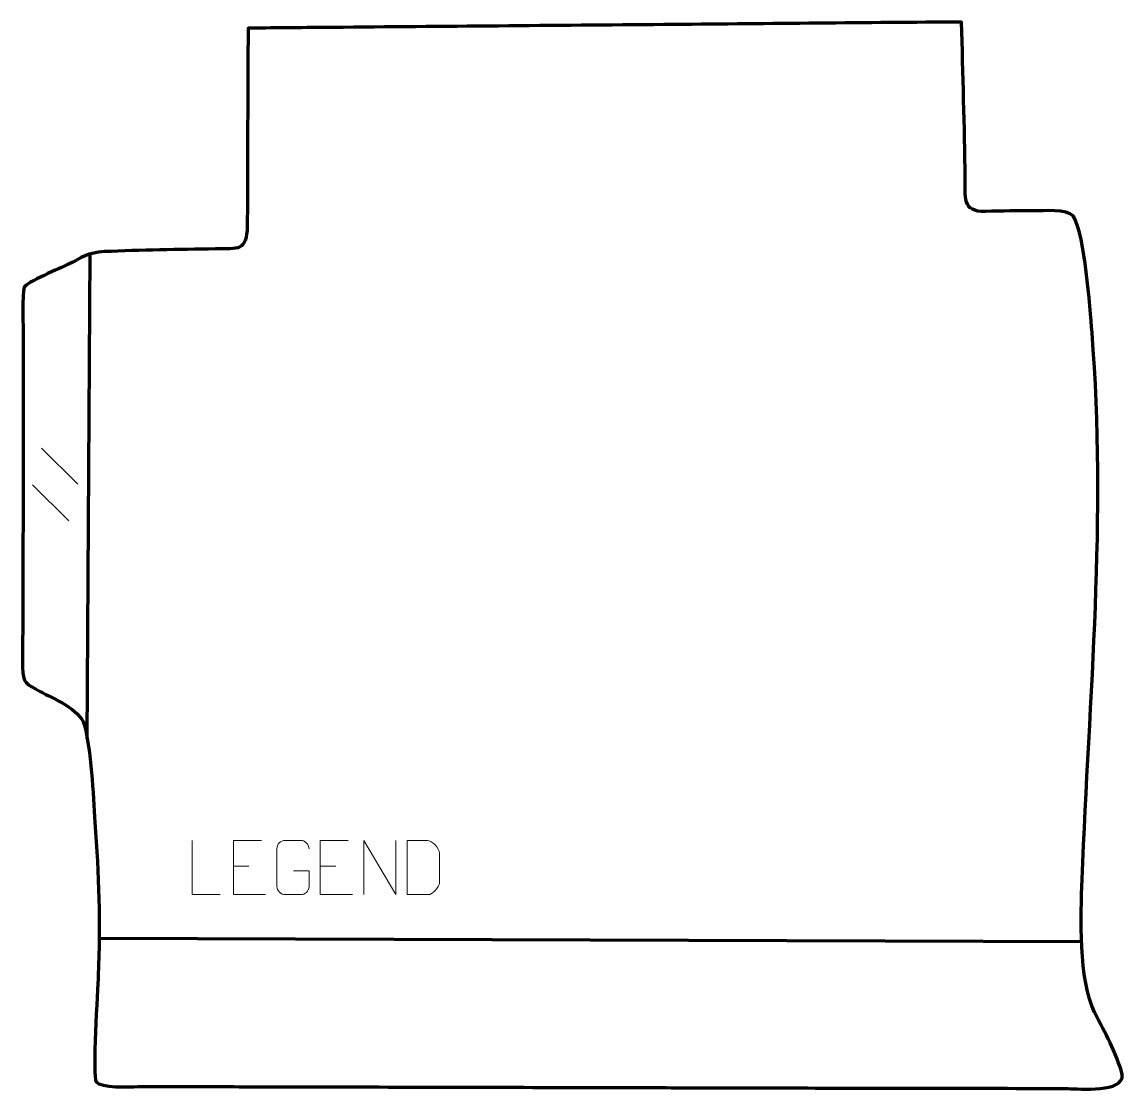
# Model space of a CAD drawing. Header units: millimetres. Extents: x 1154 to 1663, y 53 to 548.
import ezdxf

# ---------------------------------------------------------------- set-up
doc = ezdxf.new("R2010")
doc.units = ezdxf.units.MM
doc.header["$MEASUREMENT"] = 0
doc.layers.add('layer 2', color=7, linetype='Continuous')
doc.layers.add('layer 3', color=7, linetype='Continuous')

msp = doc.modelspace()

# ---------------------------------------------------------------- linework, layer by layer
at = {"layer": 'layer 2', "color": 142, "lineweight": 158}
for points in [[(1185.3965, 440.3589), (1185.3965, 440.3589), (1184.078, 216.4315), (1184.078, 216.4315)], [(1189.7318, 124.2558), (1189.7318, 124.2558), (1643.4453, 122.783), (1643.4453, 122.783)]]:
    msp.add_open_spline(points, degree=3, dxfattribs=at)
at = {"layer": 'layer 2', "color": 142, "lineweight": 9}
for points in [[(1179.8709, 334.0109), (1179.8709, 334.0109), (1163.1729, 350.709), (1163.1729, 350.709)], [(1179.8709, 334.0109), (1179.8709, 334.0109), (1163.1729, 350.709), (1163.1729, 350.709)], [(1175.6588, 317.0654), (1175.6588, 317.0654), (1158.9607, 333.7634), (1158.9607, 333.7634)], [(1175.6588, 317.0654), (1175.6588, 317.0654), (1158.9607, 333.7634), (1158.9607, 333.7634)], [(1251.7288, 157.5038), (1251.7288, 157.5038), (1258.9175, 157.5038), (1258.9175, 157.5038)], [(1291.8439, 157.5038), (1291.8439, 157.5038), (1299.0326, 157.5038), (1299.0326, 157.5038)]]:
    msp.add_open_spline(points, degree=3, dxfattribs=at)
for points, knots in [([(1245.6188, 144.3923), (1245.6188, 144.3923), (1232.6324, 144.3923), (1232.6324, 144.3923), (1232.6324, 144.3923), (1232.6324, 144.3923), (1232.6324, 169.4176), (1232.6324, 169.4176)], [0, 0, 0, 0, 0.33333333, 0.33333333, 0.33333333, 0.33333333, 1, 1, 1, 1]), ([(1264.6398, 169.4176), (1264.6398, 169.4176), (1251.7288, 169.4176), (1251.7288, 169.4176), (1251.7288, 169.4176), (1251.7288, 169.4176), (1251.7288, 144.3923), (1251.7288, 144.3923), (1251.7288, 144.3923), (1251.7288, 144.3923), (1266.6374, 144.3923), (1266.6374, 144.3923)], [0, 0, 0, 0, 0.25, 0.25, 0.25, 0.25, 0.5, 0.5, 0.5, 0.5, 1, 1, 1, 1]), ([(1279.4963, 155.4097), (1279.4963, 155.4097), (1286.685, 155.4097), (1286.685, 155.4097), (1286.685, 155.4097), (1286.685, 155.4097), (1286.685, 148.221), (1286.685, 148.221), (1286.685, 148.221), (1286.5449, 145.8909), (1284.8629, 144.407), (1282.7089, 144.3962), (1282.7089, 144.3962), (1280.3703, 144.3966), (1278.0316, 144.3966), (1275.6934, 144.3962), (1275.6934, 144.3962), (1273.7631, 144.2905), (1271.7852, 146.1804), (1271.7964, 148.2035), (1271.7964, 148.2035), (1271.7968, 153.9902), (1271.7968, 159.7765), (1271.7964, 165.5624), (1271.7964, 165.5624), (1271.8006, 167.7066), (1273.5525, 169.4308), (1275.7109, 169.4174), (1275.7109, 169.4174), (1278.0433, 169.4174), (1280.3761, 169.4174), (1282.7089, 169.4174), (1282.7089, 169.4174), (1284.6612, 169.4528), (1286.6583, 167.957), (1286.685, 165.5123)], [0, 0, 0, 0, 0.1, 0.1, 0.1, 0.1, 0.2, 0.2, 0.2, 0.2, 0.3, 0.3, 0.3, 0.3, 0.4, 0.4, 0.4, 0.4, 0.5, 0.5, 0.5, 0.5, 0.6, 0.6, 0.6, 0.6, 0.7, 0.7, 0.7, 0.7, 0.8, 0.8, 0.8, 0.8, 1, 1, 1, 1]), ([(1304.7549, 169.4176), (1304.7549, 169.4176), (1291.8439, 169.4176), (1291.8439, 169.4176), (1291.8439, 169.4176), (1291.8439, 169.4176), (1291.8439, 144.3923), (1291.8439, 144.3923), (1291.8439, 144.3923), (1291.8439, 144.3923), (1306.7525, 144.3923), (1306.7525, 144.3923)], [0, 0, 0, 0, 0.25, 0.25, 0.25, 0.25, 0.5, 0.5, 0.5, 0.5, 1, 1, 1, 1]), ([(1312.0073, 144.3923), (1312.0073, 144.3923), (1312.0073, 169.4177), (1312.0073, 169.4177), (1312.0073, 169.4177), (1312.0073, 169.4177), (1326.7042, 144.3923), (1326.7042, 144.3923), (1326.7042, 144.3923), (1326.7042, 144.3923), (1326.7042, 169.4177), (1326.7042, 169.4177)], [0, 0, 0, 0, 0.25, 0.25, 0.25, 0.25, 0.5, 0.5, 0.5, 0.5, 1, 1, 1, 1]), ([(1331.9996, 144.4205), (1334.3382, 144.4209), (1339.3026, 144.3969), (1341.6408, 144.3965), (1341.6408, 144.3965), (1343.5714, 144.2909), (1346.8995, 147.8427), (1346.8883, 149.8658), (1346.8883, 149.8658), (1346.8879, 155.6524), (1346.8879, 157.8284), (1346.8883, 163.6143), (1346.8883, 163.6143), (1346.884, 165.7586), (1343.4998, 169.4292), (1341.3412, 169.4157), (1341.3412, 169.4157), (1339.0088, 169.4157), (1334.2709, 169.4157), (1331.9381, 169.4157), (1331.9381, 169.4157), (1331.9385, 163.6523), (1332, 150.1844), (1331.9996, 144.4205)], [0, 0, 0, 0, 0.14285714, 0.14285714, 0.14285714, 0.14285714, 0.28571429, 0.28571429, 0.28571429, 0.28571429, 0.42857143, 0.42857143, 0.42857143, 0.42857143, 0.57142857, 0.57142857, 0.57142857, 0.57142857, 0.71428571, 0.71428571, 0.71428571, 0.71428571, 1, 1, 1, 1])]:
    msp.add_open_spline(points, degree=3, knots=knots, dxfattribs=at)
at = {"layer": 'layer 3', "color": 242, "lineweight": 158}
msp.add_open_spline([(1573.2916, 54.9296), (1554.5145, 54.9729), (1535.7373, 55.0162), (1516.9601, 55.0594), (1516.9601, 55.0594), (1511.2315, 55.0726), (1505.5029, 55.0859), (1499.7744, 55.099), (1499.7744, 55.099), (1487.6806, 55.1269), (1475.5868, 55.1548), (1463.4931, 55.1827), (1463.4931, 55.1827), (1457.128, 55.1973), (1450.7628, 55.212), (1444.3977, 55.2267), (1444.3977, 55.2267), (1399.8418, 55.3294), (1355.2859, 55.432), (1310.73, 55.5347), (1310.73, 55.5347), (1298.318, 55.5634), (1285.9059, 55.5919), (1273.4939, 55.6205), (1273.4939, 55.6205), (1260.7636, 55.6498), (1248.0334, 55.6792), (1235.3032, 55.7085), (1235.3032, 55.7085), (1226.0591, 55.7298), (1216.8456, 55.7538), (1207.6004, 55.6892), (1207.6004, 55.6892), (1203.4901, 55.6604), (1190.6704, 54.9207), (1188.3006, 57.9101), (1188.3006, 57.9101), (1186.5955, 60.0609), (1189.0306, 100.8822), (1189.3048, 107.0511), (1189.3048, 107.0511), (1190.3118, 131.5829), (1189.5291, 153.3827), (1187.8064, 177.818), (1187.8064, 177.818), (1186.9141, 190.4158), (1186.0356, 211.5634), (1182.8134, 223.019), (1182.8134, 223.019), (1180.7249, 230.0674), (1168.6665, 234.9482), (1162.5579, 238.2262), (1162.5579, 238.2262), (1156.1916, 241.8828), (1154.4101, 241.8776), (1154.4064, 249.2891), (1154.4064, 249.2891), (1154.3903, 280.967), (1154.6081, 312.6756), (1154.6395, 344.3604), (1154.6395, 344.3604), (1154.6579, 363.4764), (1154.6765, 382.5923), (1154.695, 401.7083), (1154.695, 401.7083), (1154.6652, 405.7221), (1154.1211, 422.4478), (1155.0331, 424.9762), (1155.0331, 424.9762), (1155.7619, 426.9972), (1172.2695, 434.09), (1175.2918, 435.5194), (1175.2918, 435.5194), (1181.696, 438.6176), (1184.6774, 441.1179), (1192.0361, 441.4497), (1192.0361, 441.4497), (1208.9944, 442.2142), (1226.4103, 442.4013), (1243.408, 442.6946), (1243.408, 442.6946), (1253.984, 442.8751), (1257.9156, 441.3578), (1258.1116, 453.3576), (1258.1116, 453.3576), (1258.4066, 471.4204), (1258.2601, 489.523), (1258.3381, 507.5914), (1258.3381, 507.5914), (1258.3963, 519.9607), (1258.4544, 532.3302), (1258.5125, 544.6996), (1258.5125, 544.6996), (1260.4229, 544.716), (1262.3334, 544.7324), (1264.2439, 544.7488), (1264.2439, 544.7488), (1276.9805, 544.8582), (1289.717, 544.9676), (1302.4535, 545.077), (1302.4535, 545.077), (1353.3998, 545.5145), (1404.3459, 545.9521), (1455.2922, 546.3896), (1455.2922, 546.3896), (1499.5481, 546.7697), (1543.8124, 547.2122), (1588.0678, 547.527), (1588.0678, 547.527), (1588.6304, 523.54), (1589.3967, 499.4039), (1589.7411, 475.4308), (1589.7411, 475.4308), (1589.8627, 466.965), (1587.9822, 459.6391), (1599.2161, 460.0121), (1599.2161, 460.0121), (1606.711, 460.2609), (1613.9045, 460.252), (1621.3893, 460.2486), (1621.3893, 460.2486), (1625.702, 460.2882), (1636.7381, 461.1625), (1639.7133, 457.9083), (1639.7133, 457.9083), (1645.144, 447.883), (1647.2271, 416.7037), (1648.2807, 403.9234), (1648.2807, 403.9234), (1655.18, 318.6388), (1647.0328, 236.3921), (1643.7032, 151.4455), (1643.7032, 151.4455), (1643.0553, 134.9155), (1642.0701, 104.6264), (1649.4899, 90.0366), (1649.4899, 90.0366), (1654.4542, 80.275), (1659.2193, 71.9221), (1662.2815, 61.2536), (1662.2815, 61.2536), (1663.0352, 52.7566), (1642.604, 54.7012), (1637.1661, 54.7564), (1637.1661, 54.7564), (1615.9295, 54.9717), (1594.5449, 54.8795), (1573.2916, 54.9296)], degree=3, knots=[0, 0, 0, 0, 0.02631579, 0.02631579, 0.02631579, 0.02631579, 0.05263158, 0.05263158, 0.05263158, 0.05263158, 0.07894737, 0.07894737, 0.07894737, 0.07894737, 0.10526316, 0.10526316, 0.10526316, 0.10526316, 0.13157895, 0.13157895, 0.13157895, 0.13157895, 0.15789474, 0.15789474, 0.15789474, 0.15789474, 0.18421053, 0.18421053, 0.18421053, 0.18421053, 0.21052632, 0.21052632, 0.21052632, 0.21052632, 0.23684211, 0.23684211, 0.23684211, 0.23684211, 0.26315789, 0.26315789, 0.26315789, 0.26315789, 0.28947368, 0.28947368, 0.28947368, 0.28947368, 0.31578947, 0.31578947, 0.31578947, 0.31578947, 0.34210526, 0.34210526, 0.34210526, 0.34210526, 0.36842105, 0.36842105, 0.36842105, 0.36842105, 0.39473684, 0.39473684, 0.39473684, 0.39473684, 0.42105263, 0.42105263, 0.42105263, 0.42105263, 0.44736842, 0.44736842, 0.44736842, 0.44736842, 0.47368421, 0.47368421, 0.47368421, 0.47368421, 0.5, 0.5, 0.5, 0.5, 0.52631579, 0.52631579, 0.52631579, 0.52631579, 0.55263158, 0.55263158, 0.55263158, 0.55263158, 0.57894737, 0.57894737, 0.57894737, 0.57894737, 0.60526316, 0.60526316, 0.60526316, 0.60526316, 0.63157895, 0.63157895, 0.63157895, 0.63157895, 0.65789474, 0.65789474, 0.65789474, 0.65789474, 0.68421053, 0.68421053, 0.68421053, 0.68421053, 0.71052632, 0.71052632, 0.71052632, 0.71052632, 0.73684211, 0.73684211, 0.73684211, 0.73684211, 0.76315789, 0.76315789, 0.76315789, 0.76315789, 0.78947368, 0.78947368, 0.78947368, 0.78947368, 0.81578947, 0.81578947, 0.81578947, 0.81578947, 0.84210526, 0.84210526, 0.84210526, 0.84210526, 0.86842105, 0.86842105, 0.86842105, 0.86842105, 0.89473684, 0.89473684, 0.89473684, 0.89473684, 0.92105263, 0.92105263, 0.92105263, 0.92105263, 0.94736842, 0.94736842, 0.94736842, 0.94736842, 1, 1, 1, 1], dxfattribs=at)

doc.saveas('drawing.dxf')
